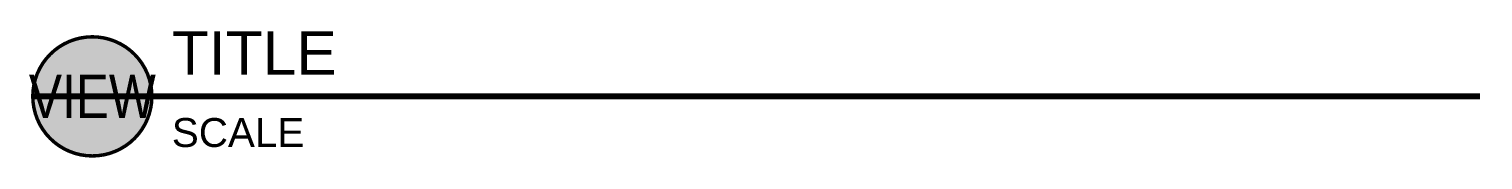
# Model space of a CAD drawing. Header units: inches. Extents: x -0.02 to 6.08, y -0.21 to 6.45.
# Drawn here: x -0.02 to 5.01, y -0.21 to 0.23 of the extents above; entities outside this region: 1.
import ezdxf
from ezdxf.enums import TextEntityAlignment as Align

# ---------------------------------------------------------------- set-up
doc = ezdxf.new("R2010")
doc.units = ezdxf.units.IN
doc.header["$MEASUREMENT"] = 0
doc.styles.add('ANNO', font='swissli.ttf')
doc.styles.add('ANNO BOLD', font='swisscki.ttf')

# ---------------------------------------------------------------- blocks, each defined once
blk = doc.blocks.new('SHAPE-CIRCLE-02')
at = {"true_color": 0xffffff}
h = blk.add_hatch(color=7, dxfattribs=at)
h.dxf.hatch_style = 1
h.paths.add_polyline_path([(-0.2, 0, 1), (0.2, 0, 1)])
at = {"color": 5, "const_width": 0.012}
blk.add_lwpolyline([(0.206, 0, 1), (-0.206, 0, 1)], format="xyb", close=True, dxfattribs=at)
blk = doc.blocks.new('*T62')
at = {"color": 5, "linetype": 'ByBlock', "lineweight": -2, "transparency": 16777216}
for p, q in [((0, 0), (0.8267, 0)), ((0, 0), (0, -0.8267)), ((0.8267, 0), (0.8267, -0.8267)), ((0, -0.36), (0.8267, -0.36)), ((0, -0.5933), (0.8267, -0.5933)), ((0, -0.8267), (0.8267, -0.8267))]:
    blk.add_line(p, q, dxfattribs=at)

msp = doc.modelspace()

# ---------------------------------------------------------------- linework, layer by layer
at = {"color": 20, "const_width": 0.02}
msp.add_lwpolyline([(0, 0), (5, 0)], dxfattribs=at)

# ---------------------------------------------------------------- block references
for name, p in [('*T62', (5.249, 6.446)), ('SHAPE-CIRCLE-02', (0.2, 0))]:
    msp.add_blockref(name, p)

# ---------------------------------------------------------------- texts
at = {"color": 4, "style": 'ANNO'}
for tag, p, s, height in [('TITLE', (0.475, 0.075), 'TITLE', 0.15), ('SCALE', (0.475, -0.175), 'N.T.S.', 0.1)]:
    msp.add_attdef(tag, p, s, height=height, dxfattribs=at)
at = {"color": 18, "true_color": 0x000000, "style": 'ANNO BOLD'}
msp.add_attdef('VIEW', text='A', height=0.15, dxfattribs=at).set_placement((0.2, 0), align=Align.MIDDLE)

doc.saveas('drawing.dxf')
